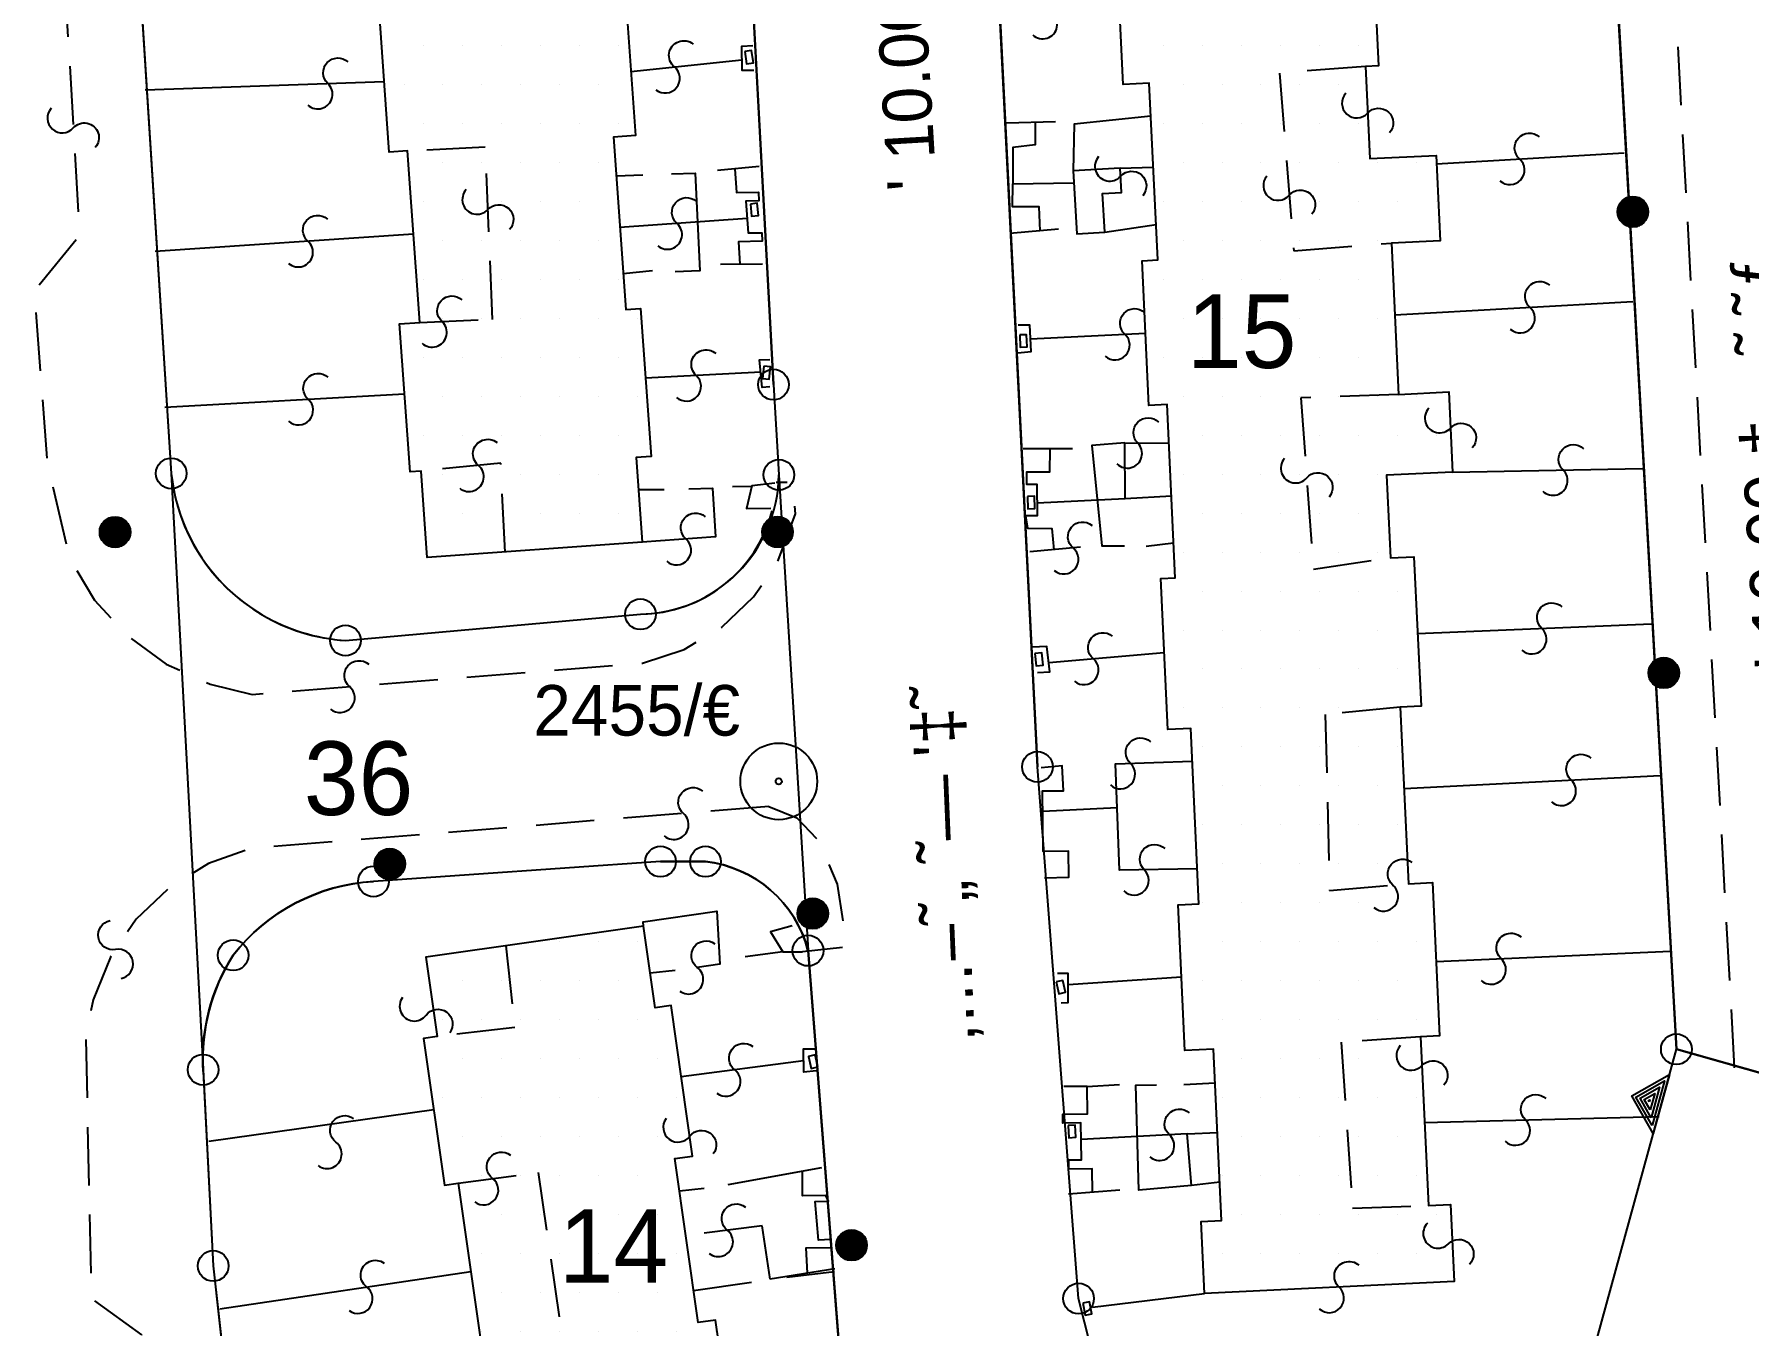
# Model space of a CAD drawing. Extents: x 160399 to 161261, y 619805 to 620526.
# Drawn here: x 160834.6 to 160904.5, y 620050.8 to 620103.4 of the extents above; entities that cross this region are included whole.
import ezdxf
from ezdxf.enums import TextEntityAlignment as Align

# ---------------------------------------------------------------- set-up
doc = ezdxf.new("R2010")
doc.units = 0
doc.header["$LTSCALE"] = 0.375
doc.header["$MEASUREMENT"] = 0
doc.linetypes.add('HIDDEN', pattern=[9.525, 6.35, -3.175])
doc.layers.get('0').update_dxf_attribs({"linetype": 'CONTINUOUS'})
for name, color, linetype in [('FNCP002', 251, 'CONTINUOUS'), ('PCLP001', 7, 'CONTINUOUS'), ('PCLP004', 7, 'CONTINUOUS'), ('PCLS001', 2, 'CONTINUOUS'), ('PCLS002', 2, 'CONTINUOUS'), ('PH-BLDH001', 3, 'CONTINUOUS'), ('PH-BLDP001', 3, 'CONTINUOUS'), ('PH-BLDP008', 3, 'CONTINUOUS'), ('PH-BLDP030', 3, 'HIDDEN'), ('PH-BLDP031', 3, 'HIDDEN'), ('PH-FNCP000', 3, 'CONTINUOUS'), ('PH-FNCP006', 3, 'CONTINUOUS'), ('PH-FNCP007', 3, 'CONTINUOUS'), ('PH-LGTS008', 3, 'CONTINUOUS'), ('PH-PHNS006', 3, 'CONTINUOUS'), ('PH-RODP021', 3, 'HIDDEN'), ('RODS001', 7, 'CONTINUOUS'), ('SRVS002', 6, 'CONTINUOUS'), ('SRVS007', 2, 'CONTINUOUS'), ('UD_PCLS008', 11, 'CONTINUOUS')]:
    doc.layers.add(name, color=color, linetype=linetype)
doc.styles.add('HEBTXT', font='hebtxt')

# ---------------------------------------------------------------- blocks, each defined once
blk = doc.blocks.new('*X26')
at = {"color": 0}
for p, q in [((160857.40625, 620066.3875), (160857.40625, 620066.3875)), ((160858.99375, 620066.3875), (160858.99375, 620066.3875)), ((160860.58125, 620066.3875), (160860.58125, 620066.3875)), ((160853.4375, 620064.8), (160853.4375, 620064.8)), ((160855.025, 620064.8), (160855.025, 620064.8)), ((160856.6125, 620064.8), (160856.6125, 620064.8)), ((160858.2, 620064.8), (160858.2, 620064.8)), ((160859.7875, 620064.8), (160859.7875, 620064.8)), ((160852.64375, 620063.2125), (160852.64375, 620063.2125)), ((160854.23125, 620063.2125), (160854.23125, 620063.2125)), ((160855.81875, 620063.2125), (160855.81875, 620063.2125)), ((160857.40625, 620063.2125), (160857.40625, 620063.2125)), ((160858.99375, 620063.2125), (160858.99375, 620063.2125)), ((160860.58125, 620063.2125), (160860.58125, 620063.2125)), ((160853.4375, 620061.625), (160853.4375, 620061.625)), ((160855.025, 620061.625), (160855.025, 620061.625)), ((160856.6125, 620061.625), (160856.6125, 620061.625)), ((160858.2, 620061.625), (160858.2, 620061.625)), ((160859.7875, 620061.625), (160859.7875, 620061.625)), ((160861.375, 620061.625), (160861.375, 620061.625)), ((160852.64375, 620060.0375), (160852.64375, 620060.0375)), ((160854.23125, 620060.0375), (160854.23125, 620060.0375)), ((160855.81875, 620060.0375), (160855.81875, 620060.0375)), ((160857.40625, 620060.0375), (160857.40625, 620060.0375)), ((160858.99375, 620060.0375), (160858.99375, 620060.0375)), ((160860.58125, 620060.0375), (160860.58125, 620060.0375)), ((160862.16875, 620060.0375), (160862.16875, 620060.0375)), ((160853.4375, 620058.45), (160853.4375, 620058.45)), ((160855.025, 620058.45), (160855.025, 620058.45)), ((160856.6125, 620058.45), (160856.6125, 620058.45)), ((160858.2, 620058.45), (160858.2, 620058.45)), ((160859.7875, 620058.45), (160859.7875, 620058.45)), ((160861.375, 620058.45), (160861.375, 620058.45)), ((160854.23125, 620056.8625), (160854.23125, 620056.8625)), ((160855.81875, 620056.8625), (160855.81875, 620056.8625)), ((160857.40625, 620056.8625), (160857.40625, 620056.8625)), ((160858.99375, 620056.8625), (160858.99375, 620056.8625)), ((160860.58125, 620056.8625), (160860.58125, 620056.8625)), ((160862.16875, 620056.8625), (160862.16875, 620056.8625)), ((160855.025, 620055.275), (160855.025, 620055.275)), ((160856.6125, 620055.275), (160856.6125, 620055.275)), ((160858.2, 620055.275), (160858.2, 620055.275)), ((160859.7875, 620055.275), (160859.7875, 620055.275)), ((160861.375, 620055.275), (160861.375, 620055.275)), ((160854.23125, 620053.6875), (160854.23125, 620053.6875)), ((160855.81875, 620053.6875), (160855.81875, 620053.6875)), ((160857.40625, 620053.6875), (160857.40625, 620053.6875)), ((160858.99375, 620053.6875), (160858.99375, 620053.6875)), ((160860.58125, 620053.6875), (160860.58125, 620053.6875)), ((160862.16875, 620053.6875), (160862.16875, 620053.6875)), ((160855.025, 620052.1), (160855.025, 620052.1)), ((160856.6125, 620052.1), (160856.6125, 620052.1)), ((160858.2, 620052.1), (160858.2, 620052.1)), ((160859.7875, 620052.1), (160859.7875, 620052.1)), ((160861.375, 620052.1), (160861.375, 620052.1)), ((160854.23125, 620050.5125), (160854.23125, 620050.5125)), ((160855.81875, 620050.5125), (160855.81875, 620050.5125)), ((160857.40625, 620050.5125), (160857.40625, 620050.5125)), ((160858.99375, 620050.5125), (160858.99375, 620050.5125)), ((160860.58125, 620050.5125), (160860.58125, 620050.5125)), ((160862.16875, 620050.5125), (160862.16875, 620050.5125)), ((160863.75625, 620050.5125), (160863.75625, 620050.5125)), ((160855.025, 620048.925), (160855.025, 620048.925)), ((160856.6125, 620048.925), (160856.6125, 620048.925)), ((160858.2, 620048.925), (160858.2, 620048.925)), ((160859.7875, 620048.925), (160859.7875, 620048.925)), ((160861.375, 620048.925), (160861.375, 620048.925)), ((160862.9625, 620048.925), (160862.9625, 620048.925)), ((160854.23125, 620047.3375), (160854.23125, 620047.3375)), ((160855.81875, 620047.3375), (160855.81875, 620047.3375)), ((160857.40625, 620047.3375), (160857.40625, 620047.3375)), ((160858.99375, 620047.3375), (160858.99375, 620047.3375)), ((160860.58125, 620047.3375), (160860.58125, 620047.3375)), ((160862.16875, 620047.3375), (160862.16875, 620047.3375)), ((160863.75625, 620047.3375), (160863.75625, 620047.3375)), ((160855.025, 620045.75), (160855.025, 620045.75)), ((160856.6125, 620045.75), (160856.6125, 620045.75)), ((160858.2, 620045.75), (160858.2, 620045.75)), ((160859.7875, 620045.75), (160859.7875, 620045.75)), ((160861.375, 620045.75), (160861.375, 620045.75)), ((160862.9625, 620045.75), (160862.9625, 620045.75)), ((160855.81875, 620044.1625), (160855.81875, 620044.1625)), ((160857.40625, 620044.1625), (160857.40625, 620044.1625)), ((160858.99375, 620044.1625), (160858.99375, 620044.1625)), ((160860.58125, 620044.1625), (160860.58125, 620044.1625)), ((160862.16875, 620044.1625), (160862.16875, 620044.1625)), ((160863.75625, 620044.1625), (160863.75625, 620044.1625)), ((160856.6125, 620042.575), (160856.6125, 620042.575)), ((160858.2, 620042.575), (160858.2, 620042.575)), ((160859.7875, 620042.575), (160859.7875, 620042.575)), ((160861.375, 620042.575), (160861.375, 620042.575)), ((160862.9625, 620042.575), (160862.9625, 620042.575)), ((160855.81875, 620040.9875), (160855.81875, 620040.9875)), ((160857.40625, 620040.9875), (160857.40625, 620040.9875)), ((160858.99375, 620040.9875), (160858.99375, 620040.9875)), ((160860.58125, 620040.9875), (160860.58125, 620040.9875))]:
    blk.add_line(p, q, dxfattribs=at)
blk = doc.blocks.new('*X19')
at = {"color": 0}
for p, q in [((160880.425, 620102.9), (160880.425, 620102.9)), ((160882.0125, 620102.9), (160882.0125, 620102.9)), ((160883.6, 620102.9), (160883.6, 620102.9)), ((160885.1875, 620102.9), (160885.1875, 620102.9)), ((160886.775, 620102.9), (160886.775, 620102.9)), ((160888.3625, 620102.9), (160888.3625, 620102.9)), ((160889.95, 620102.9), (160889.95, 620102.9)), ((160882.80625, 620101.3125), (160882.80625, 620101.3125)), ((160884.39375, 620101.3125), (160884.39375, 620101.3125)), ((160885.98125, 620101.3125), (160885.98125, 620101.3125)), ((160887.56875, 620101.3125), (160887.56875, 620101.3125)), ((160889.15625, 620101.3125), (160889.15625, 620101.3125)), ((160882.0125, 620099.725), (160882.0125, 620099.725)), ((160883.6, 620099.725), (160883.6, 620099.725)), ((160885.1875, 620099.725), (160885.1875, 620099.725)), ((160886.775, 620099.725), (160886.775, 620099.725)), ((160888.3625, 620099.725), (160888.3625, 620099.725)), ((160889.95, 620099.725), (160889.95, 620099.725)), ((160882.80625, 620098.1375), (160882.80625, 620098.1375)), ((160884.39375, 620098.1375), (160884.39375, 620098.1375)), ((160885.98125, 620098.1375), (160885.98125, 620098.1375)), ((160887.56875, 620098.1375), (160887.56875, 620098.1375)), ((160889.15625, 620098.1375), (160889.15625, 620098.1375)), ((160890.74375, 620098.1375), (160890.74375, 620098.1375)), ((160892.33125, 620098.1375), (160892.33125, 620098.1375)), ((160882.0125, 620096.55), (160882.0125, 620096.55)), ((160883.6, 620096.55), (160883.6, 620096.55)), ((160885.1875, 620096.55), (160885.1875, 620096.55)), ((160886.775, 620096.55), (160886.775, 620096.55)), ((160888.3625, 620096.55), (160888.3625, 620096.55)), ((160889.95, 620096.55), (160889.95, 620096.55)), ((160891.5375, 620096.55), (160891.5375, 620096.55)), ((160893.125, 620096.55), (160893.125, 620096.55)), ((160882.80625, 620094.9625), (160882.80625, 620094.9625)), ((160884.39375, 620094.9625), (160884.39375, 620094.9625)), ((160885.98125, 620094.9625), (160885.98125, 620094.9625)), ((160887.56875, 620094.9625), (160887.56875, 620094.9625)), ((160889.15625, 620094.9625), (160889.15625, 620094.9625)), ((160890.74375, 620094.9625), (160890.74375, 620094.9625)), ((160892.33125, 620094.9625), (160892.33125, 620094.9625)), ((160882.0125, 620093.375), (160882.0125, 620093.375)), ((160883.6, 620093.375), (160883.6, 620093.375)), ((160885.1875, 620093.375), (160885.1875, 620093.375)), ((160886.775, 620093.375), (160886.775, 620093.375)), ((160888.3625, 620093.375), (160888.3625, 620093.375)), ((160889.95, 620093.375), (160889.95, 620093.375)), ((160882.80625, 620091.7875), (160882.80625, 620091.7875)), ((160884.39375, 620091.7875), (160884.39375, 620091.7875)), ((160885.98125, 620091.7875), (160885.98125, 620091.7875)), ((160887.56875, 620091.7875), (160887.56875, 620091.7875)), ((160889.15625, 620091.7875), (160889.15625, 620091.7875)), ((160890.74375, 620091.7875), (160890.74375, 620091.7875)), ((160882.0125, 620090.2), (160882.0125, 620090.2)), ((160883.6, 620090.2), (160883.6, 620090.2)), ((160885.1875, 620090.2), (160885.1875, 620090.2)), ((160886.775, 620090.2), (160886.775, 620090.2)), ((160888.3625, 620090.2), (160888.3625, 620090.2)), ((160889.95, 620090.2), (160889.95, 620090.2)), ((160882.80625, 620088.6125), (160882.80625, 620088.6125)), ((160884.39375, 620088.6125), (160884.39375, 620088.6125)), ((160885.98125, 620088.6125), (160885.98125, 620088.6125)), ((160887.56875, 620088.6125), (160887.56875, 620088.6125)), ((160889.15625, 620088.6125), (160889.15625, 620088.6125)), ((160890.74375, 620088.6125), (160890.74375, 620088.6125)), ((160892.33125, 620088.6125), (160892.33125, 620088.6125)), ((160883.6, 620087.025), (160883.6, 620087.025)), ((160885.1875, 620087.025), (160885.1875, 620087.025)), ((160886.775, 620087.025), (160886.775, 620087.025)), ((160888.3625, 620087.025), (160888.3625, 620087.025)), ((160889.95, 620087.025), (160889.95, 620087.025)), ((160891.5375, 620087.025), (160891.5375, 620087.025)), ((160893.125, 620087.025), (160893.125, 620087.025)), ((160882.80625, 620085.4375), (160882.80625, 620085.4375)), ((160884.39375, 620085.4375), (160884.39375, 620085.4375)), ((160885.98125, 620085.4375), (160885.98125, 620085.4375)), ((160887.56875, 620085.4375), (160887.56875, 620085.4375)), ((160889.15625, 620085.4375), (160889.15625, 620085.4375)), ((160890.74375, 620085.4375), (160890.74375, 620085.4375)), ((160883.6, 620083.85), (160883.6, 620083.85)), ((160885.1875, 620083.85), (160885.1875, 620083.85)), ((160886.775, 620083.85), (160886.775, 620083.85)), ((160888.3625, 620083.85), (160888.3625, 620083.85)), ((160889.95, 620083.85), (160889.95, 620083.85)), ((160882.80625, 620082.2625), (160882.80625, 620082.2625)), ((160884.39375, 620082.2625), (160884.39375, 620082.2625)), ((160885.98125, 620082.2625), (160885.98125, 620082.2625)), ((160887.56875, 620082.2625), (160887.56875, 620082.2625)), ((160889.15625, 620082.2625), (160889.15625, 620082.2625)), ((160890.74375, 620082.2625), (160890.74375, 620082.2625)), ((160882.0125, 620080.675), (160882.0125, 620080.675)), ((160883.6, 620080.675), (160883.6, 620080.675)), ((160885.1875, 620080.675), (160885.1875, 620080.675)), ((160886.775, 620080.675), (160886.775, 620080.675)), ((160888.3625, 620080.675), (160888.3625, 620080.675)), ((160889.95, 620080.675), (160889.95, 620080.675)), ((160891.5375, 620080.675), (160891.5375, 620080.675)), ((160882.80625, 620079.0875), (160882.80625, 620079.0875)), ((160884.39375, 620079.0875), (160884.39375, 620079.0875)), ((160885.98125, 620079.0875), (160885.98125, 620079.0875)), ((160887.56875, 620079.0875), (160887.56875, 620079.0875)), ((160889.15625, 620079.0875), (160889.15625, 620079.0875)), ((160890.74375, 620079.0875), (160890.74375, 620079.0875)), ((160892.33125, 620079.0875), (160892.33125, 620079.0875)), ((160883.6, 620077.5), (160883.6, 620077.5)), ((160885.1875, 620077.5), (160885.1875, 620077.5)), ((160886.775, 620077.5), (160886.775, 620077.5)), ((160888.3625, 620077.5), (160888.3625, 620077.5)), ((160889.95, 620077.5), (160889.95, 620077.5)), ((160891.5375, 620077.5), (160891.5375, 620077.5)), ((160882.80625, 620075.9125), (160882.80625, 620075.9125)), ((160884.39375, 620075.9125), (160884.39375, 620075.9125)), ((160885.98125, 620075.9125), (160885.98125, 620075.9125)), ((160887.56875, 620075.9125), (160887.56875, 620075.9125)), ((160889.15625, 620075.9125), (160889.15625, 620075.9125)), ((160890.74375, 620075.9125), (160890.74375, 620075.9125)), ((160883.6, 620074.325), (160883.6, 620074.325)), ((160885.1875, 620074.325), (160885.1875, 620074.325)), ((160886.775, 620074.325), (160886.775, 620074.325)), ((160888.3625, 620074.325), (160888.3625, 620074.325)), ((160889.95, 620074.325), (160889.95, 620074.325)), ((160891.5375, 620074.325), (160891.5375, 620074.325)), ((160884.39375, 620072.7375), (160884.39375, 620072.7375)), ((160885.98125, 620072.7375), (160885.98125, 620072.7375)), ((160887.56875, 620072.7375), (160887.56875, 620072.7375)), ((160889.15625, 620072.7375), (160889.15625, 620072.7375)), ((160890.74375, 620072.7375), (160890.74375, 620072.7375)), ((160883.6, 620071.15), (160883.6, 620071.15)), ((160885.1875, 620071.15), (160885.1875, 620071.15)), ((160886.775, 620071.15), (160886.775, 620071.15)), ((160888.3625, 620071.15), (160888.3625, 620071.15)), ((160889.95, 620071.15), (160889.95, 620071.15)), ((160891.5375, 620071.15), (160891.5375, 620071.15)), ((160884.39375, 620069.5625), (160884.39375, 620069.5625)), ((160885.98125, 620069.5625), (160885.98125, 620069.5625)), ((160887.56875, 620069.5625), (160887.56875, 620069.5625)), ((160889.15625, 620069.5625), (160889.15625, 620069.5625)), ((160890.74375, 620069.5625), (160890.74375, 620069.5625)), ((160883.6, 620067.975), (160883.6, 620067.975)), ((160885.1875, 620067.975), (160885.1875, 620067.975)), ((160886.775, 620067.975), (160886.775, 620067.975)), ((160888.3625, 620067.975), (160888.3625, 620067.975)), ((160889.95, 620067.975), (160889.95, 620067.975)), ((160891.5375, 620067.975), (160891.5375, 620067.975)), ((160882.80625, 620066.3875), (160882.80625, 620066.3875)), ((160884.39375, 620066.3875), (160884.39375, 620066.3875)), ((160885.98125, 620066.3875), (160885.98125, 620066.3875)), ((160887.56875, 620066.3875), (160887.56875, 620066.3875)), ((160889.15625, 620066.3875), (160889.15625, 620066.3875)), ((160890.74375, 620066.3875), (160890.74375, 620066.3875)), ((160892.33125, 620066.3875), (160892.33125, 620066.3875)), ((160883.6, 620064.8), (160883.6, 620064.8)), ((160885.1875, 620064.8), (160885.1875, 620064.8)), ((160886.775, 620064.8), (160886.775, 620064.8)), ((160888.3625, 620064.8), (160888.3625, 620064.8)), ((160889.95, 620064.8), (160889.95, 620064.8)), ((160891.5375, 620064.8), (160891.5375, 620064.8)), ((160893.125, 620064.8), (160893.125, 620064.8)), ((160884.39375, 620063.2125), (160884.39375, 620063.2125)), ((160885.98125, 620063.2125), (160885.98125, 620063.2125)), ((160887.56875, 620063.2125), (160887.56875, 620063.2125)), ((160889.15625, 620063.2125), (160889.15625, 620063.2125)), ((160890.74375, 620063.2125), (160890.74375, 620063.2125)), ((160892.33125, 620063.2125), (160892.33125, 620063.2125)), ((160885.1875, 620061.625), (160885.1875, 620061.625)), ((160886.775, 620061.625), (160886.775, 620061.625)), ((160888.3625, 620061.625), (160888.3625, 620061.625)), ((160889.95, 620061.625), (160889.95, 620061.625)), ((160891.5375, 620061.625), (160891.5375, 620061.625)), ((160884.39375, 620060.0375), (160884.39375, 620060.0375)), ((160885.98125, 620060.0375), (160885.98125, 620060.0375)), ((160887.56875, 620060.0375), (160887.56875, 620060.0375)), ((160889.15625, 620060.0375), (160889.15625, 620060.0375)), ((160890.74375, 620060.0375), (160890.74375, 620060.0375)), ((160892.33125, 620060.0375), (160892.33125, 620060.0375)), ((160885.1875, 620058.45), (160885.1875, 620058.45)), ((160886.775, 620058.45), (160886.775, 620058.45)), ((160888.3625, 620058.45), (160888.3625, 620058.45)), ((160889.95, 620058.45), (160889.95, 620058.45)), ((160891.5375, 620058.45), (160891.5375, 620058.45)), ((160884.39375, 620056.8625), (160884.39375, 620056.8625)), ((160885.98125, 620056.8625), (160885.98125, 620056.8625)), ((160887.56875, 620056.8625), (160887.56875, 620056.8625)), ((160889.15625, 620056.8625), (160889.15625, 620056.8625)), ((160890.74375, 620056.8625), (160890.74375, 620056.8625)), ((160892.33125, 620056.8625), (160892.33125, 620056.8625)), ((160885.1875, 620055.275), (160885.1875, 620055.275)), ((160886.775, 620055.275), (160886.775, 620055.275)), ((160888.3625, 620055.275), (160888.3625, 620055.275)), ((160889.95, 620055.275), (160889.95, 620055.275)), ((160891.5375, 620055.275), (160891.5375, 620055.275)), ((160893.125, 620055.275), (160893.125, 620055.275)), ((160884.39375, 620053.6875), (160884.39375, 620053.6875)), ((160885.98125, 620053.6875), (160885.98125, 620053.6875)), ((160887.56875, 620053.6875), (160887.56875, 620053.6875)), ((160889.15625, 620053.6875), (160889.15625, 620053.6875)), ((160890.74375, 620053.6875), (160890.74375, 620053.6875)), ((160892.33125, 620053.6875), (160892.33125, 620053.6875))]:
    blk.add_line(p, q, dxfattribs=at)
blk = doc.blocks.new('*X18')
at = {"color": 0}
for p, q in [((160846.29375, 620120.3625), (160846.29375, 620120.3625)), ((160847.88125, 620120.3625), (160847.88125, 620120.3625)), ((160849.46875, 620120.3625), (160849.46875, 620120.3625)), ((160851.05625, 620120.3625), (160851.05625, 620120.3625)), ((160852.64375, 620120.3625), (160852.64375, 620120.3625)), ((160854.23125, 620120.3625), (160854.23125, 620120.3625)), ((160855.81875, 620120.3625), (160855.81875, 620120.3625)), ((160857.40625, 620120.3625), (160857.40625, 620120.3625)), ((160847.0875, 620118.775), (160847.0875, 620118.775)), ((160848.675, 620118.775), (160848.675, 620118.775)), ((160850.2625, 620118.775), (160850.2625, 620118.775)), ((160851.85, 620118.775), (160851.85, 620118.775)), ((160853.4375, 620118.775), (160853.4375, 620118.775)), ((160855.025, 620118.775), (160855.025, 620118.775)), ((160856.6125, 620118.775), (160856.6125, 620118.775)), ((160858.2, 620118.775), (160858.2, 620118.775)), ((160849.46875, 620117.1875), (160849.46875, 620117.1875)), ((160851.05625, 620117.1875), (160851.05625, 620117.1875)), ((160852.64375, 620117.1875), (160852.64375, 620117.1875)), ((160854.23125, 620117.1875), (160854.23125, 620117.1875)), ((160855.81875, 620117.1875), (160855.81875, 620117.1875)), ((160857.40625, 620117.1875), (160857.40625, 620117.1875)), ((160858.99375, 620117.1875), (160858.99375, 620117.1875)), ((160850.2625, 620115.6), (160850.2625, 620115.6)), ((160851.85, 620115.6), (160851.85, 620115.6)), ((160853.4375, 620115.6), (160853.4375, 620115.6)), ((160855.025, 620115.6), (160855.025, 620115.6)), ((160856.6125, 620115.6), (160856.6125, 620115.6)), ((160858.2, 620115.6), (160858.2, 620115.6)), ((160851.05625, 620114.0125), (160851.05625, 620114.0125)), ((160852.64375, 620114.0125), (160852.64375, 620114.0125)), ((160854.23125, 620114.0125), (160854.23125, 620114.0125)), ((160855.81875, 620114.0125), (160855.81875, 620114.0125)), ((160857.40625, 620114.0125), (160857.40625, 620114.0125)), ((160858.99375, 620114.0125), (160858.99375, 620114.0125)), ((160850.2625, 620112.425), (160850.2625, 620112.425)), ((160851.85, 620112.425), (160851.85, 620112.425)), ((160853.4375, 620112.425), (160853.4375, 620112.425)), ((160855.025, 620112.425), (160855.025, 620112.425)), ((160856.6125, 620112.425), (160856.6125, 620112.425)), ((160858.2, 620112.425), (160858.2, 620112.425)), ((160851.05625, 620110.8375), (160851.05625, 620110.8375)), ((160852.64375, 620110.8375), (160852.64375, 620110.8375)), ((160854.23125, 620110.8375), (160854.23125, 620110.8375)), ((160855.81875, 620110.8375), (160855.81875, 620110.8375)), ((160857.40625, 620110.8375), (160857.40625, 620110.8375)), ((160851.85, 620109.25), (160851.85, 620109.25)), ((160853.4375, 620109.25), (160853.4375, 620109.25)), ((160855.025, 620109.25), (160855.025, 620109.25)), ((160856.6125, 620109.25), (160856.6125, 620109.25)), ((160858.2, 620109.25), (160858.2, 620109.25)), ((160851.05625, 620107.6625), (160851.05625, 620107.6625)), ((160852.64375, 620107.6625), (160852.64375, 620107.6625)), ((160854.23125, 620107.6625), (160854.23125, 620107.6625)), ((160855.81875, 620107.6625), (160855.81875, 620107.6625)), ((160857.40625, 620107.6625), (160857.40625, 620107.6625)), ((160858.99375, 620107.6625), (160858.99375, 620107.6625)), ((160851.85, 620106.075), (160851.85, 620106.075)), ((160853.4375, 620106.075), (160853.4375, 620106.075)), ((160855.025, 620106.075), (160855.025, 620106.075)), ((160856.6125, 620106.075), (160856.6125, 620106.075)), ((160858.2, 620106.075), (160858.2, 620106.075)), ((160851.05625, 620104.4875), (160851.05625, 620104.4875)), ((160852.64375, 620104.4875), (160852.64375, 620104.4875)), ((160854.23125, 620104.4875), (160854.23125, 620104.4875)), ((160855.81875, 620104.4875), (160855.81875, 620104.4875)), ((160857.40625, 620104.4875), (160857.40625, 620104.4875)), ((160858.99375, 620104.4875), (160858.99375, 620104.4875)), ((160850.2625, 620102.9), (160850.2625, 620102.9)), ((160851.85, 620102.9), (160851.85, 620102.9)), ((160853.4375, 620102.9), (160853.4375, 620102.9)), ((160855.025, 620102.9), (160855.025, 620102.9)), ((160856.6125, 620102.9), (160856.6125, 620102.9)), ((160858.2, 620102.9), (160858.2, 620102.9)), ((160859.7875, 620102.9), (160859.7875, 620102.9)), ((160851.05625, 620101.3125), (160851.05625, 620101.3125)), ((160852.64375, 620101.3125), (160852.64375, 620101.3125)), ((160854.23125, 620101.3125), (160854.23125, 620101.3125)), ((160855.81875, 620101.3125), (160855.81875, 620101.3125)), ((160857.40625, 620101.3125), (160857.40625, 620101.3125)), ((160858.99375, 620101.3125), (160858.99375, 620101.3125)), ((160851.85, 620099.725), (160851.85, 620099.725)), ((160853.4375, 620099.725), (160853.4375, 620099.725)), ((160855.025, 620099.725), (160855.025, 620099.725)), ((160856.6125, 620099.725), (160856.6125, 620099.725)), ((160858.2, 620099.725), (160858.2, 620099.725)), ((160859.7875, 620099.725), (160859.7875, 620099.725)), ((160852.64375, 620098.1375), (160852.64375, 620098.1375)), ((160854.23125, 620098.1375), (160854.23125, 620098.1375)), ((160855.81875, 620098.1375), (160855.81875, 620098.1375)), ((160857.40625, 620098.1375), (160857.40625, 620098.1375)), ((160858.99375, 620098.1375), (160858.99375, 620098.1375)), ((160851.85, 620096.55), (160851.85, 620096.55)), ((160853.4375, 620096.55), (160853.4375, 620096.55)), ((160855.025, 620096.55), (160855.025, 620096.55)), ((160856.6125, 620096.55), (160856.6125, 620096.55)), ((160858.2, 620096.55), (160858.2, 620096.55)), ((160852.64375, 620094.9625), (160852.64375, 620094.9625)), ((160854.23125, 620094.9625), (160854.23125, 620094.9625)), ((160855.81875, 620094.9625), (160855.81875, 620094.9625)), ((160857.40625, 620094.9625), (160857.40625, 620094.9625)), ((160858.99375, 620094.9625), (160858.99375, 620094.9625)), ((160851.85, 620093.375), (160851.85, 620093.375)), ((160853.4375, 620093.375), (160853.4375, 620093.375)), ((160855.025, 620093.375), (160855.025, 620093.375)), ((160856.6125, 620093.375), (160856.6125, 620093.375)), ((160858.2, 620093.375), (160858.2, 620093.375)), ((160859.7875, 620093.375), (160859.7875, 620093.375)), ((160852.64375, 620091.7875), (160852.64375, 620091.7875)), ((160854.23125, 620091.7875), (160854.23125, 620091.7875)), ((160855.81875, 620091.7875), (160855.81875, 620091.7875)), ((160857.40625, 620091.7875), (160857.40625, 620091.7875)), ((160858.99375, 620091.7875), (160858.99375, 620091.7875)), ((160860.58125, 620091.7875), (160860.58125, 620091.7875)), ((160851.85, 620090.2), (160851.85, 620090.2)), ((160853.4375, 620090.2), (160853.4375, 620090.2)), ((160855.025, 620090.2), (160855.025, 620090.2)), ((160856.6125, 620090.2), (160856.6125, 620090.2)), ((160858.2, 620090.2), (160858.2, 620090.2)), ((160859.7875, 620090.2), (160859.7875, 620090.2)), ((160852.64375, 620088.6125), (160852.64375, 620088.6125)), ((160854.23125, 620088.6125), (160854.23125, 620088.6125)), ((160855.81875, 620088.6125), (160855.81875, 620088.6125)), ((160857.40625, 620088.6125), (160857.40625, 620088.6125)), ((160858.99375, 620088.6125), (160858.99375, 620088.6125)), ((160860.58125, 620088.6125), (160860.58125, 620088.6125)), ((160851.85, 620087.025), (160851.85, 620087.025)), ((160853.4375, 620087.025), (160853.4375, 620087.025)), ((160855.025, 620087.025), (160855.025, 620087.025)), ((160856.6125, 620087.025), (160856.6125, 620087.025)), ((160858.2, 620087.025), (160858.2, 620087.025)), ((160859.7875, 620087.025), (160859.7875, 620087.025)), ((160852.64375, 620085.4375), (160852.64375, 620085.4375)), ((160854.23125, 620085.4375), (160854.23125, 620085.4375)), ((160855.81875, 620085.4375), (160855.81875, 620085.4375)), ((160857.40625, 620085.4375), (160857.40625, 620085.4375)), ((160858.99375, 620085.4375), (160858.99375, 620085.4375)), ((160853.4375, 620083.85), (160853.4375, 620083.85)), ((160855.025, 620083.85), (160855.025, 620083.85)), ((160856.6125, 620083.85), (160856.6125, 620083.85)), ((160858.2, 620083.85), (160858.2, 620083.85)), ((160859.7875, 620083.85), (160859.7875, 620083.85)), ((160852.64375, 620082.2625), (160852.64375, 620082.2625)), ((160854.23125, 620082.2625), (160854.23125, 620082.2625))]:
    blk.add_line(p, q, dxfattribs=at)
blk = doc.blocks.new('*X10')
at = {"color": 0}
for p, q in [((-0.5, 0), (0.5, 0)), ((-0.499, 0.032), (0.499, 0.032)), ((-0.496, 0.064), (0.496, 0.064)), ((-0.491, 0.095), (0.491, 0.095)), ((-0.484, 0.127), (0.484, 0.127)), ((-0.474, 0.159), (0.474, 0.159)), ((-0.462, 0.191), (0.462, 0.191)), ((-0.448, 0.222), (0.448, 0.222)), ((-0.431, 0.254), (0.431, 0.254)), ((-0.41, 0.286), (0.41, 0.286)), ((-0.386, 0.318), (0.386, 0.318)), ((-0.358, 0.349), (0.358, 0.349)), ((-0.324, 0.381), (0.324, 0.381)), ((-0.282, 0.413), (0.282, 0.413)), ((-0.229, 0.445), (0.229, 0.445)), ((-0.152, 0.476), (0.152, 0.476)), ((-0.499, -0.032), (0.499, -0.032)), ((-0.496, -0.064), (0.496, -0.064)), ((-0.491, -0.095), (0.491, -0.095)), ((-0.484, -0.127), (0.484, -0.127)), ((-0.474, -0.159), (0.474, -0.159)), ((-0.462, -0.191), (0.462, -0.191)), ((-0.448, -0.222), (0.448, -0.222)), ((-0.431, -0.254), (0.431, -0.254)), ((-0.41, -0.286), (0.41, -0.286)), ((-0.386, -0.318), (0.386, -0.318)), ((-0.358, -0.349), (0.358, -0.349)), ((-0.324, -0.381), (0.324, -0.381)), ((-0.282, -0.413), (0.282, -0.413)), ((-0.229, -0.445), (0.229, -0.445)), ((-0.152, -0.476), (0.152, -0.476))]:
    blk.add_line(p, q, dxfattribs=at)
blk = doc.blocks.new('LGTS008')
blk.add_circle((0, 0), 0.5)
blk.add_blockref('*X10', (0, 0))
at = {"style": 'HEBTXT', "flags": 8}
blk.add_attdef('DESC', text='', height=1.5, dxfattribs=at).set_placement((-3.815, -0.648), align=Align.CENTER)
at = {"style": 'HEBTXT', "flags": 9}
blk.add_attdef('ID', (0, -2.843), '', height=1.5, dxfattribs=at)
blk = doc.blocks.new('PHNS006')
at = {"layer": 'PH-PHNS006', "flags": 128}
blk.add_lwpolyline([(-0.5, -0.3125), (0.5, -0.3125), (0.5, 0.25), (-0.5, 0.25), (-0.5, -0.3125)], dxfattribs=at)
blk = doc.blocks.new('SRVS002')
for radius in [1.25, 0.1]:
    blk.add_circle((0, 0), radius)
blk = doc.blocks.new('PCLS002')
blk.add_lwpolyline([(-0.849, -0.849, 1), (0, 0, -1), (0.849, 0.849, -1)], format="xyb")
blk = doc.blocks.new('PCLS008')
at = {"style": 'HEBTXT', "flags": 1}
blk.add_attdef('CAPTION', text='', height=1.5, dxfattribs=at).set_placement((-0.165, -14.191), align=Align.CENTER)
blk = doc.blocks.new('SRVS007')
blk.add_circle((0, 0), 0.5)
at = {"style": 'HEBTXT'}
blk.add_attdef('NAME', text='', height=1.8, dxfattribs=at).set_placement((-0.011, -2.996), align=Align.CENTER)
for tag, flags, p in [('KIND', 1, (0, -6.042, -0.001)), ('HEIGHT', 1, (0, -8, -0.001)), ('SOURCE-CODE', 9, (0, -9.958, -0.001)), ('MARK-CODE', 9, (0, -11.916, -0.001))]:
    blk.add_attdef(tag, text='', height=1.8, dxfattribs=dict(at, flags=flags)).set_placement(p, align=Align.CENTER)
blk = doc.blocks.new('SU93_41L')
for points in [[(-1, 0), (0, 1), (1, 0)], [(-0.759, 0.1), (0, 0.859), (0.759, 0.1)], [(-0.517, 0.2), (0, 0.717), (0.517, 0.2)], [(-0.276, 0.3), (0, 0.576), (0.276, 0.3)], [(-0.034, 0.4), (0, 0.434), (0.034, 0.4)]]:
    blk.add_lwpolyline(points, close=True)
blk = doc.blocks.new('RODS001')
blk.add_circle((0, 0), 0.001)

msp = doc.modelspace()

# ---------------------------------------------------------------- linework, layer by layer
at = {"layer": 'FNCP002', "flags": 128}
for points in [[(160864.74, 620089.11), (160863.62, 620109.99), (160864.3, 620121.15, -0.054235), (160866.34, 620133.09, -0.090475), (160874.28, 620143.53), (160855.16, 620158.16), (160851.14, 620151.89), (160847.94, 620154.37), (160846.77, 620152.3), (160842.75, 620143.34), (160840.11, 620134.98), (160838.78, 620127.73), (160838.18, 620119.92, 0.054114)], [(160935.3, 620052.47), (160901.54, 620062.02), (160898.17, 620122.19), (160882.82, 620132.82, 0.233875)], [(160838.4, 620113.62), (160840.2, 620085.49, 0.132943)], [(160840.2, 620085.49, 0.239849), (160843.9, 620079.73, 0.115243), (160847.3, 620078.68, 0.887045)], [(160859.32, 620079.75, 0.339666), (160864.69, 620083.96, -1.033349)], [(160847.3, 620078.68), (160859.32, 620079.75, 0.064906)], [(160860.14, 620069.67), (160848.44, 620068.86, 0.210679)], [(160860.14, 620069.67), (160861.97, 620069.67, -0.312362), (160866.15, 620066.04, 0.85231)], [(160841.5, 620061.11, -0.158862), (160842.72, 620065.85, -0.216433), (160848.44, 620068.86, -1.847254)], [(160890.41, 620021.01), (160876.05, 620028.14), (160875.56, 620028.37), (160867.56, 620048.12), (160866.15, 620066.04, 0.255691)]]:
    msp.add_lwpolyline(points, format="xyb", dxfattribs=at)
for points in [[(160873.33, 620117.06), (160875.5, 620073.53)], [(160892.95, 620030.7), (160883.86, 620035.07), (160878.35, 620047.98), (160877.66, 620049.93), (160877.18, 620051.86), (160875.5, 620073.53)], [(160841.5, 620061.11), (160841.91, 620053.19), (160842.83, 620044.82), (160844.84, 620036.11), (160848.41, 620026.74), (160852.91, 620018.46)]]:
    msp.add_lwpolyline(points, dxfattribs=at)
at = {"layer": 'PCLP001', "flags": 128}
msp.add_lwpolyline([(160853.24, 620018.34), (160876.05, 620028.14), (160890.41, 620021.01), (160892.95, 620030.7), (160901.54, 620062.02), (160911.754, 620059.131), (160935.3, 620052.47), (160947.92, 620048.9), (160948.726, 620083.496), (160972.593, 620083.902), (160972.906, 620102.566), (160971.101, 620102.426), (160970.812, 620105.699), (160966.89, 620105.676), (160966.812, 620106.621), (160960.132, 620106.652), (160960.038, 620105.91), (160948.101, 620106.105), (160945.586, 620137.951), (160945.216, 620142.638), (160942.638, 620160.532), (160941.941, 620165.367)], dxfattribs=at)
at = {"layer": 'PCLP004'}
for p, q in [((160898.17, 620122.19), (160901.54, 620062.02)), ((160875.5, 620073.53), (160873.33, 620117.06)), ((160838.4, 620113.62), (160840.2, 620085.49)), ((160863.62, 620109.99), (160864.74, 620089.11)), ((160864.74, 620089.11), (160864.965, 620085.432)), ((160840.2, 620085.49), (160841.496, 620061.188)), ((160864.965, 620085.432), (160866.15, 620066.04)), ((160847.3, 620078.68), (160859.32, 620079.75)), ((160877.18, 620051.86), (160875.5, 620073.53)), ((160860.14, 620069.67), (160848.44, 620068.86)), ((160861.97, 620069.67), (160860.14, 620069.67)), ((160866.15, 620066.04), (160867.56, 620048.12)), ((160841.496, 620061.188), (160841.91, 620053.19)), ((160841.91, 620053.19), (160842.83, 620044.82)), ((160877.66, 620049.93), (160877.18, 620051.86))]:
    msp.add_line(p, q, dxfattribs=at)
for centre, radius, start, end in [((160847.79, 620086.297), 7.633, 186.07138, 266.31732), ((160859.198, 620085.516), 5.768, 271.21374, 359.1636), ((160861.438, 620064.836), 4.863, 14.33459, 83.72194), ((160848.894, 620061.057), 7.816, 93.32975, 142.17907), ((160849.381, 620061.609), 7.897, 147.51772, 183.05619)]:
    msp.add_arc(centre, radius, start, end, dxfattribs=at)
at = {"layer": 'PH-BLDP001'}
for points in [[(160889.114, 620108.041), (160889.395, 620102.104), (160888.866, 620102.08), (160889.043, 620098.325), (160891.752, 620098.453), (160891.917, 620094.967), (160889.926, 620094.873), (160890.217, 620088.712), (160892.266, 620088.809), (160892.42, 620085.542), (160889.729, 620085.415), (160889.888, 620082.051), (160890.846, 620082.096), (160891.134, 620076.005), (160890.29, 620075.965), (160890.63, 620068.765), (160891.596, 620068.811), (160891.891, 620062.569), (160891.116, 620062.532), (160891.442, 620055.648), (160892.34, 620055.691), (160892.489, 620052.55), (160882.309, 620052.069), (160882.17, 620055), (160883.008, 620055.039), (160882.678, 620062.023), (160881.512, 620061.968), (160881.231, 620067.91), (160882.084, 620067.951), (160881.747, 620075.097), (160880.819, 620075.053), (160880.528, 620081.206), (160881.115, 620081.234), (160880.782, 620088.292), (160880.047, 620088.257), (160879.768, 620094.159), (160880.401, 620094.189), (160880.061, 620101.393), (160878.997, 620101.343), (160878.714, 620107.343)], [(160858.698, 620105.165), (160859.119, 620099.264), (160858.218, 620099.199), (160858.719, 620092.165), (160859.328, 620092.209), (160859.757, 620086.185), (160859.148, 620086.142), (160859.395, 620082.684), (160850.631, 620082.059), (160850.38, 620085.584), (160849.938, 620085.552), (160849.508, 620091.581), (160850.328, 620091.639), (160849.829, 620098.632), (160849.082, 620098.578), (160848.653, 620104.599)]]:
    msp.add_lwpolyline(points, dxfattribs=at)
msp.add_lwpolyline([(160863.243, 620044.974), (160862.386, 620050.986), (160861.676, 620050.885), (160860.723, 620057.566), (160861.445, 620057.669), (160860.57, 620063.802), (160859.917, 620063.709), (160859.442, 620067.04), (160850.581, 620065.776), (160851.041, 620062.546), (160850.478, 620062.465), (160851.331, 620056.486), (160851.895, 620056.567), (160852.885, 620049.626), (160852.336, 620049.548), (160853.179, 620043.638), (160853.896, 620043.74), (160854.404, 620040.18), (160862.998, 620041.406), (160862.505, 620044.868)], close=True, dxfattribs=at)
at = {"layer": 'PH-BLDP008'}
msp.add_lwpolyline([(160878.874, 620097.929), (160876.96, 620097.815), (160877.112, 620095.255), (160878.253, 620095.323), (160878.159, 620096.898), (160878.933, 620096.944)], close=True, dxfattribs=at)
for points in [[(160880.958, 620084.569), (160879.073, 620084.455), (160879.064, 620086.73), (160880.856, 620086.729)], [(160882.017, 620069.372), (160878.852, 620069.32), (160878.688, 620073.65), (160881.81, 620073.765)], [(160882.934, 620056.606), (160881.775, 620056.463), (160881.606, 620058.572), (160882.839, 620058.631)]]:
    msp.add_lwpolyline(points, dxfattribs=at)
at = {"layer": 'PH-BLDP030'}
for points in [[(160888.866, 620102.08), (160885.364, 620101.804), (160885.946, 620094.562), (160889.926, 620094.873)], [(160850.328, 620091.639), (160853.295, 620091.769), (160852.995, 620098.783), (160849.829, 620098.632)], [(160890.217, 620088.712), (160886.232, 620088.564), (160886.753, 620081.583), (160889.888, 620082.051)], [(160853.814, 620082.286), (160853.628, 620085.905), (160850.38, 620085.584)], [(160890.29, 620075.965), (160887.234, 620075.666), (160887.401, 620068.49), (160890.63, 620068.765)], [(160853.834, 620066.24), (160854.204, 620062.905), (160851.041, 620062.546)], [(160891.116, 620062.532), (160887.881, 620062.306), (160888.343, 620055.545), (160891.442, 620055.648)], [(160851.895, 620056.567), (160855.153, 620057.002), (160856.163, 620050.001), (160852.885, 620049.626)]]:
    msp.add_lwpolyline(points, dxfattribs=at)
at = {"layer": 'PH-BLDP031'}
msp.add_lwpolyline([(160861.49, 620052.193), (160864.609, 620052.646), (160864.279, 620054.821), (160861.17, 620054.433)], dxfattribs=at)
at = {"layer": 'PH-FNCP000'}
for points in [[(160863.943, 620101.912), (160863.461, 620101.905), (160863.447, 620102.896), (160863.902, 620102.936)], [(160858.933, 620101.874), (160863.455, 620102.342)], [(160880.125, 620100.043), (160876.991, 620099.721), (160876.96, 620097.815)], [(160874.24, 620099.779), (160876.242, 620099.828)], [(160875.409, 620099.808), (160875.412, 620098.883), (160874.495, 620098.769), (160874.497, 620097.289), (160876.988, 620097.333)], [(160864.154, 620098.003), (160862.461, 620097.841)], [(160878.874, 620097.929), (160880.223, 620097.972)], [(160891.768, 620098.113), (160899.419, 620098.551)], [(160859.422, 620097.651), (160858.332, 620097.598)], [(160860.587, 620097.699), (160861.557, 620097.733), (160861.735, 620093.744), (160860.737, 620093.703)], [(160863.163, 620097.908), (160863.238, 620096.938), (160864.135, 620096.946), (160864.142, 620096.604), (160863.613, 620096.584), (160863.715, 620095.292), (160864.27, 620095.292), (160864.284, 620094.951), (160863.313, 620094.93), (160863.375, 620094.023)], [(160875.618, 620095.38), (160875.575, 620096.353), (160874.484, 620096.359), (160874.497, 620097.289)], [(160863.669, 620095.876), (160858.481, 620095.513)], [(160876.359, 620095.444), (160874.371, 620095.274)], [(160878.253, 620095.323), (160880.333, 620095.637)], [(160859.807, 620093.749), (160858.615, 620093.62)], [(160862.584, 620094.019), (160864.298, 620094.027)], [(160874.704, 620090.402), (160875.246, 620090.456), (160875.185, 620091.533), (160874.709, 620091.533)], [(160875.216, 620090.974), (160879.908, 620091.202)], [(160864.222, 620089.618), (160859.53, 620089.375)], [(160864.59, 620089.021), (160864.282, 620088.987), (160864.174, 620090.125), (160864.589, 620090.132)], [(160876.936, 620086.494), (160874.921, 620086.493)], [(160876.012, 620086.494), (160875.993, 620085.543), (160875.049, 620085.535), (160875.05, 620085.047), (160875.478, 620085.047), (160875.486, 620083.762), (160875.017, 620083.762), (160875.091, 620083.26), (160876.082, 620083.247), (160876.175, 620082.382)], [(160879.064, 620086.73), (160877.712, 620086.629), (160878.124, 620082.533), (160879.048, 620082.533)], [(160860.283, 620084.82), (160859.242, 620084.82)], [(160861.294, 620084.861), (160862.264, 620084.888), (160862.38, 620082.907), (160859.395, 620082.684)], [(160863.849, 620084.953), (160863.074, 620084.943)], [(160864.795, 620085.091), (160863.857, 620084.99), (160863.644, 620084.066), (160864.641, 620084.074)], [(160879.073, 620084.455), (160875.483, 620084.276)], [(160879.938, 620082.521), (160881.048, 620082.658)], [(160877.261, 620082.478), (160875.193, 620082.296)], [(160875.505, 620077.376), (160876.007, 620077.397), (160875.885, 620078.441), (160875.29, 620078.407)], [(160875.962, 620077.779), (160880.67, 620078.196)], [(160875.787, 620069.002), (160876.777, 620069.037), (160876.77, 620070.088), (160875.732, 620070.08), (160875.71, 620072.557), (160876.56, 620072.557), (160876.512, 620073.568), (160875.649, 620073.494)], [(160890.446, 620072.652), (160900.887, 620073.183)], [(160878.755, 620071.862), (160875.717, 620071.711)], [(160859.442, 620067.04), (160859.435, 620067.214), (160862.44, 620067.645), (160862.556, 620065.49), (160861.639, 620065.355)], [(160865.5, 620067.052), (160864.623, 620066.81), (160865.119, 620065.994), (160865.922, 620065.988)], [(160865.119, 620065.994), (160863.586, 620065.792)], [(160860.735, 620065.227), (160859.715, 620065.126)], [(160876.467, 620063.909), (160876.755, 620063.929), (160876.754, 620065.114), (160876.325, 620065.107)], [(160876.754, 620064.665), (160881.37, 620064.968)], [(160866.482, 620061.136), (160865.98, 620061.082), (160865.966, 620062.032), (160866.421, 620062.039)], [(160865.973, 620061.556), (160860.985, 620060.894)], [(160877.747, 620056.187), (160877.725, 620057.142), (160876.774, 620057.128), (160876.774, 620057.516), (160877.303, 620057.517), (160877.268, 620059.016), (160876.538, 620059.009), (160876.538, 620059.37), (160877.535, 620059.385), (160877.534, 620060.509), (160876.57, 620060.508)], [(160877.534, 620060.509), (160878.84, 620060.584)], [(160881.775, 620056.463), (160879.633, 620056.281), (160879.509, 620060.551), (160880.359, 620060.565)], [(160881.47, 620060.58), (160882.743, 620060.647)], [(160891.282, 620059.034), (160900.844, 620059.284)], [(160881.606, 620058.572), (160877.283, 620058.348)], [(160862.892, 620056.514), (160866.72, 620057.2)], [(160866.129, 620052.891), (160866.08, 620053.933), (160867.104, 620053.947), (160867.064, 620054.261), (160866.582, 620054.234), (160866.447, 620055.821), (160866.982, 620055.828), (160866.882, 620056.055), (160865.924, 620056.054), (160865.926, 620057.058)], [(160861.921, 620056.345), (160860.913, 620056.237)], [(160878.857, 620056.273), (160876.768, 620056.111)], [(160867.246, 620053.07), (160864.609, 620052.646)], [(160865.285, 620052.734), (160867.232, 620052.963)], [(160877.75, 620051.513), (160882.309, 620052.069)]]:
    msp.add_lwpolyline(points, dxfattribs=at)
at = {"layer": 'PH-FNCP006'}
for points in [[(160839.136, 620101.121), (160848.876, 620101.463)], [(160890.064, 620091.955), (160899.77, 620092.497)], [(160892.42, 620085.542), (160900.163, 620085.695)], [(160890.994, 620078.963), (160900.53, 620079.356)], [(160891.748, 620065.594), (160901.302, 620066.016)]]:
    msp.add_lwpolyline(points, dxfattribs=at)
at = {"layer": 'PH-FNCP007'}
for points in [[(160850.071, 620095.242), (160839.542, 620094.538)], [(160839.935, 620088.184), (160849.711, 620088.734)], [(160850.894, 620059.55), (160841.731, 620058.265)], [(160842.178, 620051.447), (160852.408, 620052.969)]]:
    msp.add_lwpolyline(points, dxfattribs=at)
at = {"layer": 'PH-RODP021', "flags": 128}
for points in [[(160898.078, 620191.875), (160892.633, 620190.732), (160887.283, 620189.208), (160882.054, 620187.309), (160877.362, 620185.233), (160872.643, 620182.774), (160868.119, 620179.973), (160863.814, 620176.845), (160859.753, 620173.407), (160855.957, 620169.678), (160851.715, 620164.766), (160848.462, 620160.472), (160845.531, 620155.952), (160842.938, 620151.23), (160840.697, 620146.332), (160838.82, 620141.283), (160836.782, 620133.832), (160835.86, 620128.183), (160835.329, 620122.484), (160835.191, 620116.762), (160835.694, 620108.446), (160836.456, 620095.173), (160834.617, 620092.928), (160835.146, 620085.887), (160836.053, 620082.018), (160837.07, 620080.33), (160838.402, 620078.877), (160839.997, 620077.718), (160841.79, 620076.899), (160843.495, 620076.482), (160859.399, 620077.762), (160861.098, 620078.316), (160862.633, 620079.229), (160863.932, 620080.456), (160864.93, 620081.937), (160865.639, 620083.839), (160865.538, 620085.111), (160864.855, 620085.124)], [(160903.914, 620061.261), (160900.922, 620115.254), (160900.039, 620121.914), (160899.295, 620122.917), (160889.937, 620129.971), (160884.143, 620134.176), (160881.591, 620135.125), (160879.744, 620135.217), (160878.245, 620134.834), (160876.298, 620133.486), (160874.947, 620131.597), (160873.685, 620128.042)], [(160864.559, 620071.909), (160843.481, 620070.217), (160841.718, 620069.592), (160840.125, 620068.612), (160838.772, 620067.32), (160837.719, 620065.774), (160837.014, 620064.041), (160836.713, 620062.505), (160836.944, 620051.862), (160838.987, 620050.378), (160839.951, 620043.216), (160841.24, 620037.741), (160842.908, 620032.37), (160844.948, 620027.129), (160847.35, 620022.044), (160849.051, 620018.918), (160850.478, 620016.714)], [(160864.559, 620071.909), (160865.697, 620071.45), (160866.635, 620070.46), (160867.332, 620068.747), (160867.662, 620066.646), (160867.669, 620066.184), (160865.922, 620065.988)]]:
    msp.add_lwpolyline(points, dxfattribs=at)

# ---------------------------------------------------------------- block references
at = {"layer": 'PCLS001', "xscale": 1.25, "yscale": 1.25, "zscale": 1.25, "rotation": 74.66287329674903}
msp.add_blockref('SU93_41L', (160900.928, 620059.789), dxfattribs=at)
at = {"layer": 'PCLS002'}
for p, rotation in [((160876.116, 620104.245, 35.114), 2.62725658041954), ((160860.706, 620102.058, 35.62), 5.908734817400233), ((160846.582, 620101.382, 34.766), 2.010996865166395), ((160888.956, 620100.175, 40.568), 272.6987621597789), ((160836.203, 620099.572, 32.619), 273.2857314258429), ((160895.149, 620098.307, 34.753), 3.276459321165981), ((160878.893, 620097.604, 35.701), 273.427834362892), ((160885.764, 620096.829, 41.186), 274.5946744472447), ((160853.104, 620096.245, 42.279), 272.4491393783209), ((160860.811, 620095.676, 35.72), 4.002414528460187), ((160845.77, 620094.954, 35.223), 3.825271130072798), ((160895.573, 620092.263, 34.197), 3.196176988873475), ((160851.233, 620091.679, 42.04), 2.508827217899255), ((160879.064, 620091.161, 35.247), 2.782005537297475), ((160861.593, 620089.482, 35.353), 2.964715747099533), ((160845.781, 620088.513, 35.067), 3.22007913434579), ((160892.335, 620087.338, 37.47), 272.6988134216361), ((160879.59, 620086.73, 35.777), 359.9680269142759), ((160852.716, 620085.815, 42.074), 5.644215934036246), ((160886.475, 620085.308, 41.021), 274.2681369401335), ((160896.925, 620085.631, 34.204), 1.132004857343042), ((160861.177, 620082.817, 36.212), 4.272451663709486), ((160876.958, 620082.451, 34.817), 5.029513466920643), ((160896.055, 620079.172, 34.237), 2.359952411353697), ((160877.778, 620077.94, 35.256), 5.061629808593847), ((160847.467, 620076.802, 32.619), 4.601412235246972), ((160879.291, 620073.672, 35.887), 2.109557008071678), ((160897.252, 620072.998, 35.341), 2.911394445750146), ((160861.073, 620071.629, 34.051), 4.589478610429782), ((160879.855, 620069.336, 35.941), 0.9412677703477373), ((160889.991, 620068.711, 41.239), 4.867887798740858), ((160837.933, 620066.088, 34.051), 55.7407315637027), ((160861.639, 620065.355, 36.399), 8.374879905638945), ((160894.4, 620065.711, 34.912), 2.529109603067694), ((160850.586, 620063.412, 40.235), 278.1052667338069), ((160863.167, 620061.184, 35.649), 7.560029931830209), ((160891.172, 620061.36, 42.159), 272.7112841486905), ((160895.391, 620059.141, 35.875), 1.497666012688029), ((160880.88, 620058.534, 35.7), 2.966177866962863), ((160846.909, 620058.238, 34.759), 7.982979348147444), ((160861.33, 620058.477, 42.209), 278.1196388050356), ((160853.295, 620056.754, 42.385), 7.605010518929742), ((160862.862, 620054.644, 36.245), 7.113675140240777), ((160892.25, 620054.093, 35.576), 270.381602783363), ((160848.163, 620052.337, 34.97), 8.462284412920692), ((160887.797, 620052.328, 42.216), 2.70518551450831)]:
    msp.add_blockref('PCLS002', p, dxfattribs=dict(at, rotation=rotation))
at = {"layer": 'PH-BLDH001'}
for name in ['*X19', '*X18', '*X26']:
    msp.add_blockref(name, (-1.37, 0.02), dxfattribs=at)
at = {"layer": 'PH-LGTS008', "xscale": 1.25, "yscale": 1.25, "zscale": 1.25}
for p in [(160899.767, 620096.153, 34.083), (160837.907, 620083.1, 33.855), (160864.91, 620083.103, 34.11), (160901.028, 620077.358, 34.076), (160849.104, 620069.575, 34.204), (160866.343, 620067.555, 34.163), (160867.928, 620054.035, 34.451)]:
    msp.add_blockref('LGTS008', p, dxfattribs=at)
at = {"layer": 'PH-PHNS006', "xscale": 0.5, "yscale": 0.5, "zscale": 0.5}
for p, rotation in [((160863.762, 620102.454, 35.442), 278.415798), ((160863.982, 620096.236, 35.134), 275.760505), ((160874.944, 620090.89, 35.214), 271.959064), ((160864.476, 620089.596, 35.254), 263.7097199999999), ((160875.258, 620084.304, 35.228), 271.295276), ((160875.578, 620077.912, 35.368), 275.760505), ((160876.466, 620064.558, 35.549), 282.854178), ((160866.348, 620061.51, 35.623), 103.141805), ((160876.927, 620058.675, 35.368), 273.010848), ((160877.549, 620051.459, 35.736), 280.763035)]:
    msp.add_blockref('PHNS006', p, dxfattribs=dict(at, rotation=rotation))
at = {"layer": 'RODS001'}
ref = msp.add_blockref('RODS001', (160864.162, 620099.888), dxfattribs=dict(at, rotation=93.36217601731164))
ref.add_attrib('STREET-NAME', "' 10.00 ‡…˜ ˜ƒ", dxfattribs={"layer": '0', "color": 11, "height": 2, "rotation": 93.36218, "style": 'HEBTXT'}).set_placement((160870.9, 620105.495), align=Align.CENTER)
ref = msp.add_blockref('RODS001', (160900.225, 620085.496), dxfattribs=dict(at, rotation=93.36217601731164))
ref.add_attrib('STREET-NAME', "' 10.00 ‡…˜ ˜ƒ", dxfattribs={"layer": '0', "color": 11, "height": 2, "rotation": 93.36218, "style": 'HEBTXT'}).set_placement((160906.249, 620086.019), align=Align.CENTER)
ref = msp.add_blockref('RODS001', (160864.539, 620092.866), dxfattribs=dict(at, rotation=92.39350428598499))
ref.add_attrib('STREET-NAME', "‚…–˜„ ˜— '‡˜", dxfattribs={"layer": '0', "color": 11, "height": 2, "rotation": 92.3935, "style": 'HEBTXT'}).set_placement((160872.646, 620069.641), align=Align.CENTER)
at = {"layer": 'SRVS002'}
ref = msp.add_blockref('SRVS002', (160864.96, 620072.94, 1000), dxfattribs=dict(at, xscale=1.25, yscale=1.25, zscale=1.25))
ref.add_attrib('NAME', '2455/€', dxfattribs={"layer": '0', "height": 2.06, "style": 'HEBTXT'}).set_placement((160859.167, 620074.804), align=Align.CENTER)
at = {"layer": 'SRVS007', "xscale": 1.25, "yscale": 1.25, "zscale": 1.25}
for p in [(160864.74, 620089.11, 1000), (160840.2, 620085.49, 1000), (160864.965, 620085.432, 1000), (160859.32, 620079.75, 1000), (160847.3, 620078.68, 1000), (160875.5, 620073.53, 1000), (160860.14, 620069.67, 1000), (160861.97, 620069.67, 1000), (160848.44, 620068.86, 1000), (160866.15, 620066.04, 1000), (160842.72, 620065.85, 1000), (160901.54, 620062.02, 1000), (160841.496, 620061.188, 1000), (160841.91, 620053.19, 1000), (160877.18, 620051.86, 1000)]:
    msp.add_blockref('SRVS007', p, dxfattribs=at)
at = {"layer": 'UD_PCLS008'}
ref = msp.add_blockref('PCLS008', (160883.825, 620090.412, 15), dxfattribs=dict(at, xscale=1.25, yscale=1.25, zscale=1.25))
ref.add_attrib('PARCEL', '15', dxfattribs={"layer": '0', "height": 3, "style": 'HEBTXT'}).set_placement((160883.825, 620091.287), align=Align.MIDDLE_CENTER)
ref = msp.add_blockref('PCLS008', (160851.447, 620073.221, 36), dxfattribs=dict(at, xscale=1.25, yscale=1.25, zscale=1.25))
ref.add_attrib('PARCEL', '36', dxfattribs={"layer": '0', "height": 3, "style": 'HEBTXT'}).set_placement((160847.833, 620073.068), align=Align.MIDDLE_CENTER)
ref = msp.add_blockref('PCLS008', (160858.226, 620053.127, 14), dxfattribs=dict(at, xscale=1.25, yscale=1.25, zscale=1.25))
ref.add_attrib('PARCEL', '14', dxfattribs={"layer": '0', "height": 3, "style": 'HEBTXT'}).set_placement((160858.226, 620054.002), align=Align.MIDDLE_CENTER)

doc.saveas('drawing.dxf')
